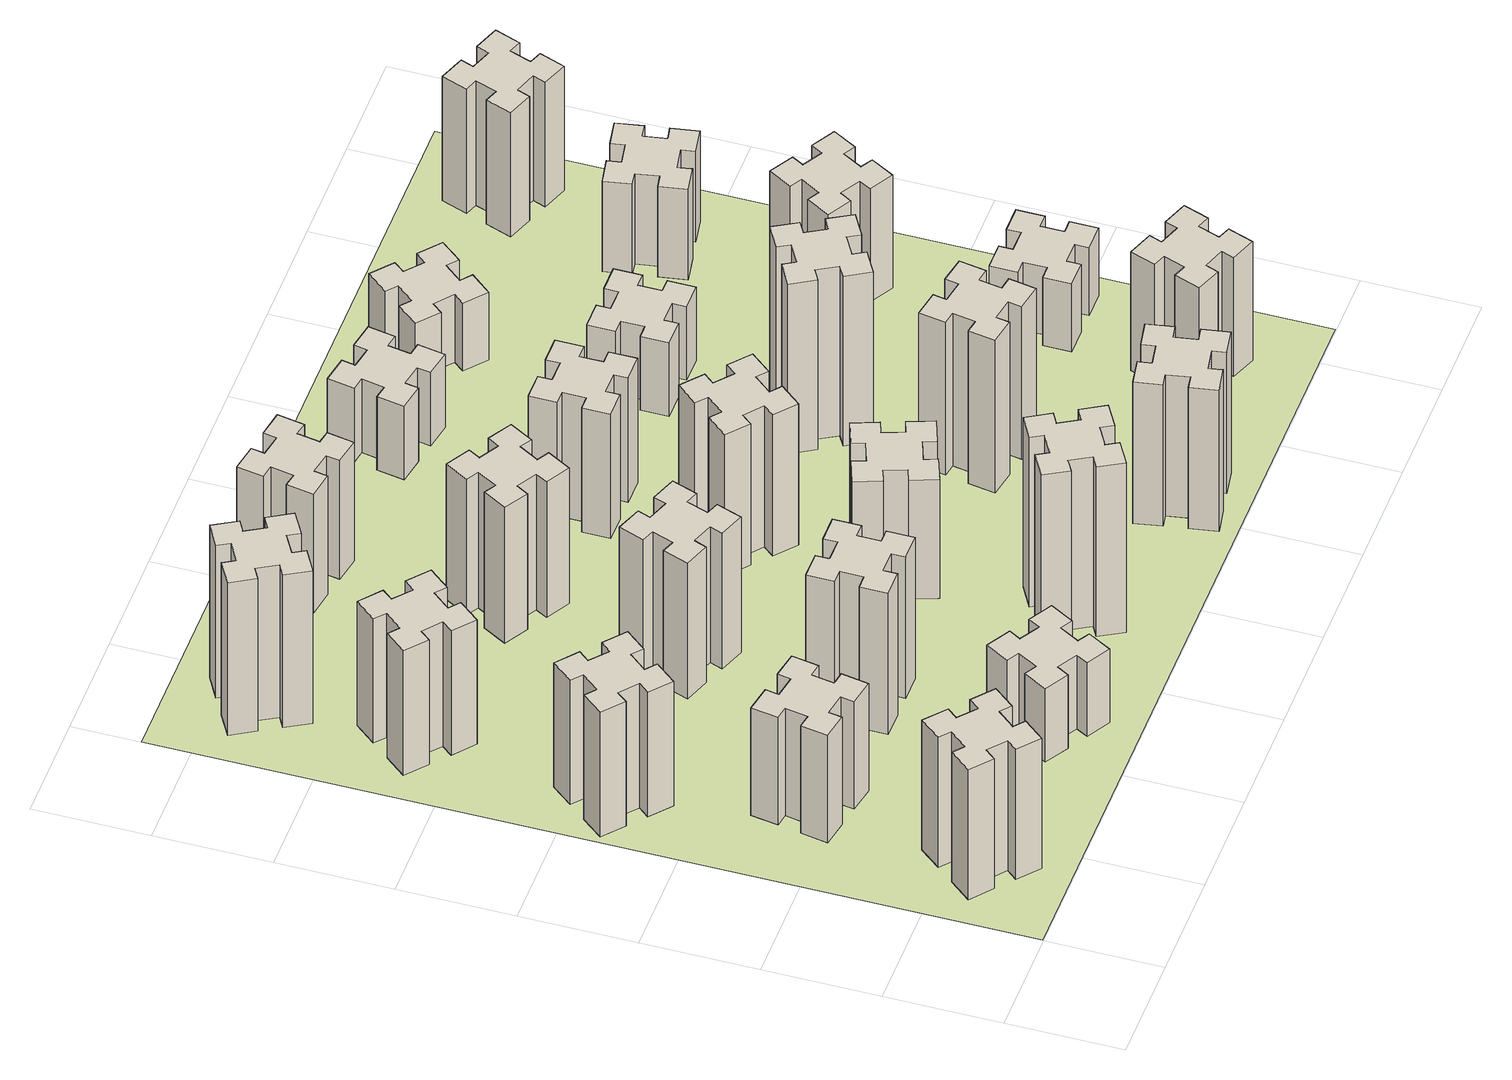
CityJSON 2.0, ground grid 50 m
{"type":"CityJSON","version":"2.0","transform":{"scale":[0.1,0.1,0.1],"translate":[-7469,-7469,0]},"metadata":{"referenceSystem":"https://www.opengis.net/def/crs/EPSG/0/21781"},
"CityObjects":{
"building1":{"type":"Building","attributes":{"class":"1000","function":"1000","usage":"1000","yearOfConstruction":2016,"roofType":"1000","measuredHeight":69,"storeysAboveGround":30,"storeysBelowGround":0},"geometry":[{"type":"Solid","lod":"1","boundaries":[[[[0,1,2,3,4,5,6,7,8,9,10,11,12,13,14,15,16,17,18,19]],[[17,16,20,21]],[[16,15,22,20]],[[15,14,23,22]],[[14,13,24,23]],[[13,12,25,24]],[[12,11,26,25]],[[11,10,27,26]],[[10,9,28,27]],[[9,8,29,28]],[[8,7,30,29]],[[7,6,31,30]],[[6,5,32,31]],[[5,4,33,32]],[[4,3,34,33]],[[3,2,35,34]],[[2,1,36,35]],[[1,0,37,36]],[[0,19,38,37]],[[19,18,39,38]],[[18,17,21,39]],[[24,25,26,27,28,29,30,31,32,33,34,35,36,37,38,39,21,20,22,23]]]]}]},
"building2":{"type":"Building","attributes":{"class":"1000","function":"1000","usage":"1000","yearOfConstruction":2016,"roofType":"1000","measuredHeight":57,"storeysAboveGround":30,"storeysBelowGround":0},"geometry":[{"type":"Solid","lod":"1","boundaries":[[[[40,41,42,43,44,45,46,47,48,49,50,51,52,53,54,55,56,57,58,59]],[[57,56,60,61]],[[56,55,62,60]],[[55,54,63,62]],[[54,53,64,63]],[[53,52,65,64]],[[52,51,66,65]],[[51,50,67,66]],[[50,49,68,67]],[[49,48,69,68]],[[48,47,70,69]],[[47,46,71,70]],[[46,45,72,71]],[[45,44,73,72]],[[44,43,74,73]],[[43,42,75,74]],[[42,41,76,75]],[[41,40,77,76]],[[40,59,78,77]],[[59,58,79,78]],[[58,57,61,79]],[[64,65,66,67,68,69,70,71,72,73,74,75,76,77,78,79,61,60,62,63]]]]}]},
"building3":{"type":"Building","attributes":{"class":"1000","function":"1000","usage":"1000","yearOfConstruction":2016,"roofType":"1000","measuredHeight":66,"storeysAboveGround":30,"storeysBelowGround":0},"geometry":[{"type":"Solid","lod":"1","boundaries":[[[[80,81,82,83,84,85,86,87,88,89,90,91,92,93,94,95,96,97,98,99]],[[97,96,100,101]],[[96,95,102,100]],[[95,94,103,102]],[[94,93,104,103]],[[93,92,105,104]],[[92,91,106,105]],[[91,90,107,106]],[[90,89,108,107]],[[89,88,109,108]],[[88,87,110,109]],[[87,86,111,110]],[[86,85,112,111]],[[85,84,113,112]],[[84,83,114,113]],[[83,82,115,114]],[[82,81,116,115]],[[81,80,117,116]],[[80,99,118,117]],[[99,98,119,118]],[[98,97,101,119]],[[104,105,106,107,108,109,110,111,112,113,114,115,116,117,118,119,101,100,102,103]]]]}]},
"building4":{"type":"Building","attributes":{"class":"1000","function":"1000","usage":"1000","yearOfConstruction":2016,"roofType":"1000","measuredHeight":66,"storeysAboveGround":30,"storeysBelowGround":0},"geometry":[{"type":"Solid","lod":"1","boundaries":[[[[120,121,122,123,124,125,126,127,128,129,130,131,132,133,134,135,136,137,138,139]],[[137,136,140,141]],[[136,135,142,140]],[[135,134,143,142]],[[134,133,144,143]],[[133,132,145,144]],[[132,131,146,145]],[[131,130,147,146]],[[130,129,148,147]],[[129,128,149,148]],[[128,127,150,149]],[[127,126,151,150]],[[126,125,152,151]],[[125,124,153,152]],[[124,123,154,153]],[[123,122,155,154]],[[122,121,156,155]],[[121,120,157,156]],[[120,139,158,157]],[[139,138,159,158]],[[138,137,141,159]],[[144,145,146,147,148,149,150,151,152,153,154,155,156,157,158,159,141,140,142,143]]]]}]},
"building5":{"type":"Building","attributes":{"class":"1000","function":"1000","usage":"1000","yearOfConstruction":2016,"roofType":"1000","measuredHeight":39,"storeysAboveGround":30,"storeysBelowGround":0},"geometry":[{"type":"Solid","lod":"1","boundaries":[[[[160,161,162,163,164,165,166,167,168,169,170,171,172,173,174,175,176,177,178,179]],[[177,176,180,181]],[[176,175,182,180]],[[175,174,183,182]],[[174,173,184,183]],[[173,172,185,184]],[[172,171,186,185]],[[171,170,187,186]],[[170,169,188,187]],[[169,168,189,188]],[[168,167,190,189]],[[167,166,191,190]],[[166,165,192,191]],[[165,164,193,192]],[[164,163,194,193]],[[163,162,195,194]],[[162,161,196,195]],[[161,160,197,196]],[[160,179,198,197]],[[179,178,199,198]],[[178,177,181,199]],[[184,185,186,187,188,189,190,191,192,193,194,195,196,197,198,199,181,180,182,183]]]]}]},
"building6":{"type":"Building","attributes":{"class":"1000","function":"1000","usage":"1000","yearOfConstruction":2016,"roofType":"1000","measuredHeight":81,"storeysAboveGround":30,"storeysBelowGround":0},"geometry":[{"type":"Solid","lod":"1","boundaries":[[[[200,201,202,203,204,205,206,207,208,209,210,211,212,213,214,215,216,217,218,219]],[[217,216,220,221]],[[216,215,222,220]],[[215,214,223,222]],[[214,213,224,223]],[[213,212,225,224]],[[212,211,226,225]],[[211,210,227,226]],[[210,209,228,227]],[[209,208,229,228]],[[208,207,230,229]],[[207,206,231,230]],[[206,205,232,231]],[[205,204,233,232]],[[204,203,234,233]],[[203,202,235,234]],[[202,201,236,235]],[[201,200,237,236]],[[200,219,238,237]],[[219,218,239,238]],[[218,217,221,239]],[[224,225,226,227,228,229,230,231,232,233,234,235,236,237,238,239,221,220,222,223]]]]}]},
"building7":{"type":"Building","attributes":{"class":"1000","function":"1000","usage":"1000","yearOfConstruction":2016,"roofType":"1000","measuredHeight":75,"storeysAboveGround":30,"storeysBelowGround":0},"geometry":[{"type":"Solid","lod":"1","boundaries":[[[[240,241,242,243,244,245,246,247,248,249,250,251,252,253,254,255,256,257,258,259]],[[257,256,260,261]],[[256,255,262,260]],[[255,254,263,262]],[[254,253,264,263]],[[253,252,265,264]],[[252,251,266,265]],[[251,250,267,266]],[[250,249,268,267]],[[249,248,269,268]],[[248,247,270,269]],[[247,246,271,270]],[[246,245,272,271]],[[245,244,273,272]],[[244,243,274,273]],[[243,242,275,274]],[[242,241,276,275]],[[241,240,277,276]],[[240,259,278,277]],[[259,258,279,278]],[[258,257,261,279]],[[264,265,266,267,268,269,270,271,272,273,274,275,276,277,278,279,261,260,262,263]]]]}]},
"building8":{"type":"Building","attributes":{"class":"1000","function":"1000","usage":"1000","yearOfConstruction":2016,"roofType":"1000","measuredHeight":72,"storeysAboveGround":30,"storeysBelowGround":0},"geometry":[{"type":"Solid","lod":"1","boundaries":[[[[280,281,282,283,284,285,286,287,288,289,290,291,292,293,294,295,296,297,298,299]],[[297,296,300,301]],[[296,295,302,300]],[[295,294,303,302]],[[294,293,304,303]],[[293,292,305,304]],[[292,291,306,305]],[[291,290,307,306]],[[290,289,308,307]],[[289,288,309,308]],[[288,287,310,309]],[[287,286,311,310]],[[286,285,312,311]],[[285,284,313,312]],[[284,283,314,313]],[[283,282,315,314]],[[282,281,316,315]],[[281,280,317,316]],[[280,299,318,317]],[[299,298,319,318]],[[298,297,301,319]],[[304,305,306,307,308,309,310,311,312,313,314,315,316,317,318,319,301,300,302,303]]]]}]},
"building9":{"type":"Building","attributes":{"class":"1000","function":"1000","usage":"1000","yearOfConstruction":2016,"roofType":"1000","measuredHeight":72,"storeysAboveGround":30,"storeysBelowGround":0},"geometry":[{"type":"Solid","lod":"1","boundaries":[[[[320,321,322,323,324,325,326,327,328,329,330,331,332,333,334,335,336,337,338,339]],[[337,336,340,341]],[[336,335,342,340]],[[335,334,343,342]],[[334,333,344,343]],[[333,332,345,344]],[[332,331,346,345]],[[331,330,347,346]],[[330,329,348,347]],[[329,328,349,348]],[[328,327,350,349]],[[327,326,351,350]],[[326,325,352,351]],[[325,324,353,352]],[[324,323,354,353]],[[323,322,355,354]],[[322,321,356,355]],[[321,320,357,356]],[[320,339,358,357]],[[339,338,359,358]],[[338,337,341,359]],[[344,345,346,347,348,349,350,351,352,353,354,355,356,357,358,359,341,340,342,343]]]]}]},
"building10":{"type":"Building","attributes":{"class":"1000","function":"1000","usage":"1000","yearOfConstruction":2016,"roofType":"1000","measuredHeight":90,"storeysAboveGround":30,"storeysBelowGround":0},"geometry":[{"type":"Solid","lod":"1","boundaries":[[[[360,361,362,363,364,365,366,367,368,369,370,371,372,373,374,375,376,377,378,379]],[[377,376,380,381]],[[376,375,382,380]],[[375,374,383,382]],[[374,373,384,383]],[[373,372,385,384]],[[372,371,386,385]],[[371,370,387,386]],[[370,369,388,387]],[[369,368,389,388]],[[368,367,390,389]],[[367,366,391,390]],[[366,365,392,391]],[[365,364,393,392]],[[364,363,394,393]],[[363,362,395,394]],[[362,361,396,395]],[[361,360,397,396]],[[360,379,398,397]],[[379,378,399,398]],[[378,377,381,399]],[[384,385,386,387,388,389,390,391,392,393,394,395,396,397,398,399,381,380,382,383]]]]}]},
"building11":{"type":"Building","attributes":{"class":"1000","function":"1000","usage":"1000","yearOfConstruction":2016,"roofType":"1000","measuredHeight":63,"storeysAboveGround":30,"storeysBelowGround":0},"geometry":[{"type":"Solid","lod":"1","boundaries":[[[[400,401,402,403,404,405,406,407,408,409,410,411,412,413,414,415,416,417,418,419]],[[417,416,420,421]],[[416,415,422,420]],[[415,414,423,422]],[[414,413,424,423]],[[413,412,425,424]],[[412,411,426,425]],[[411,410,427,426]],[[410,409,428,427]],[[409,408,429,428]],[[408,407,430,429]],[[407,406,431,430]],[[406,405,432,431]],[[405,404,433,432]],[[404,403,434,433]],[[403,402,435,434]],[[402,401,436,435]],[[401,400,437,436]],[[400,419,438,437]],[[419,418,439,438]],[[418,417,421,439]],[[424,425,426,427,428,429,430,431,432,433,434,435,436,437,438,439,421,420,422,423]]]]}]},
"building12":{"type":"Building","attributes":{"class":"1000","function":"1000","usage":"1000","yearOfConstruction":2016,"roofType":"1000","measuredHeight":63,"storeysAboveGround":30,"storeysBelowGround":0},"geometry":[{"type":"Solid","lod":"1","boundaries":[[[[440,441,442,443,444,445,446,447,448,449,450,451,452,453,454,455,456,457,458,459]],[[457,456,460,461]],[[456,455,462,460]],[[455,454,463,462]],[[454,453,464,463]],[[453,452,465,464]],[[452,451,466,465]],[[451,450,467,466]],[[450,449,468,467]],[[449,448,469,468]],[[448,447,470,469]],[[447,446,471,470]],[[446,445,472,471]],[[445,444,473,472]],[[444,443,474,473]],[[443,442,475,474]],[[442,441,476,475]],[[441,440,477,476]],[[440,459,478,477]],[[459,458,479,478]],[[458,457,461,479]],[[464,465,466,467,468,469,470,471,472,473,474,475,476,477,478,479,461,460,462,463]]]]}]},
"building13":{"type":"Building","attributes":{"class":"1000","function":"1000","usage":"1000","yearOfConstruction":2016,"roofType":"1000","measuredHeight":75,"storeysAboveGround":30,"storeysBelowGround":0},"geometry":[{"type":"Solid","lod":"1","boundaries":[[[[480,481,482,483,484,485,486,487,488,489,490,491,492,493,494,495,496,497,498,499]],[[497,496,500,501]],[[496,495,502,500]],[[495,494,503,502]],[[494,493,504,503]],[[493,492,505,504]],[[492,491,506,505]],[[491,490,507,506]],[[490,489,508,507]],[[489,488,509,508]],[[488,487,510,509]],[[487,486,511,510]],[[486,485,512,511]],[[485,484,513,512]],[[484,483,514,513]],[[483,482,515,514]],[[482,481,516,515]],[[481,480,517,516]],[[480,499,518,517]],[[499,498,519,518]],[[498,497,501,519]],[[504,505,506,507,508,509,510,511,512,513,514,515,516,517,518,519,501,500,502,503]]]]}]},
"building14":{"type":"Building","attributes":{"class":"1000","function":"1000","usage":"1000","yearOfConstruction":2016,"roofType":"1000","measuredHeight":66,"storeysAboveGround":30,"storeysBelowGround":0},"geometry":[{"type":"Solid","lod":"1","boundaries":[[[[520,521,522,523,524,525,526,527,528,529,530,531,532,533,534,535,536,537,538,539]],[[537,536,540,541]],[[536,535,542,540]],[[535,534,543,542]],[[534,533,544,543]],[[533,532,545,544]],[[532,531,546,545]],[[531,530,547,546]],[[530,529,548,547]],[[529,528,549,548]],[[528,527,550,549]],[[527,526,551,550]],[[526,525,552,551]],[[525,524,553,552]],[[524,523,554,553]],[[523,522,555,554]],[[522,521,556,555]],[[521,520,557,556]],[[520,539,558,557]],[[539,538,559,558]],[[538,537,541,559]],[[544,545,546,547,548,549,550,551,552,553,554,555,556,557,558,559,541,540,542,543]]]]}]},
"building15":{"type":"Building","attributes":{"class":"1000","function":"1000","usage":"1000","yearOfConstruction":2016,"roofType":"1000","measuredHeight":75,"storeysAboveGround":30,"storeysBelowGround":0},"geometry":[{"type":"Solid","lod":"1","boundaries":[[[[560,561,562,563,564,565,566,567,568,569,570,571,572,573,574,575,576,577,578,579]],[[577,576,580,581]],[[576,575,582,580]],[[575,574,583,582]],[[574,573,584,583]],[[573,572,585,584]],[[572,571,586,585]],[[571,570,587,586]],[[570,569,588,587]],[[569,568,589,588]],[[568,567,590,589]],[[567,566,591,590]],[[566,565,592,591]],[[565,564,593,592]],[[564,563,594,593]],[[563,562,595,594]],[[562,561,596,595]],[[561,560,597,596]],[[560,579,598,597]],[[579,578,599,598]],[[578,577,581,599]],[[584,585,586,587,588,589,590,591,592,593,594,595,596,597,598,599,581,580,582,583]]]]}]},
"building16":{"type":"Building","attributes":{"class":"1000","function":"1000","usage":"1000","yearOfConstruction":2016,"roofType":"1000","measuredHeight":81,"storeysAboveGround":30,"storeysBelowGround":0},"geometry":[{"type":"Solid","lod":"1","boundaries":[[[[600,601,602,603,604,605,606,607,608,609,610,611,612,613,614,615,616,617,618,619]],[[617,616,620,621]],[[616,615,622,620]],[[615,614,623,622]],[[614,613,624,623]],[[613,612,625,624]],[[612,611,626,625]],[[611,610,627,626]],[[610,609,628,627]],[[609,608,629,628]],[[608,607,630,629]],[[607,606,631,630]],[[606,605,632,631]],[[605,604,633,632]],[[604,603,634,633]],[[603,602,635,634]],[[602,601,636,635]],[[601,600,637,636]],[[600,619,638,637]],[[619,618,639,638]],[[618,617,621,639]],[[624,625,626,627,628,629,630,631,632,633,634,635,636,637,638,639,621,620,622,623]]]]}]},
"building17":{"type":"Building","attributes":{"class":"1000","function":"1000","usage":"1000","yearOfConstruction":2016,"roofType":"1000","measuredHeight":39,"storeysAboveGround":30,"storeysBelowGround":0},"geometry":[{"type":"Solid","lod":"1","boundaries":[[[[640,641,642,643,644,645,646,647,648,649,650,651,652,653,654,655,656,657,658,659]],[[657,656,660,661]],[[656,655,662,660]],[[655,654,663,662]],[[654,653,664,663]],[[653,652,665,664]],[[652,651,666,665]],[[651,650,667,666]],[[650,649,668,667]],[[649,648,669,668]],[[648,647,670,669]],[[647,646,671,670]],[[646,645,672,671]],[[645,644,673,672]],[[644,643,674,673]],[[643,642,675,674]],[[642,641,676,675]],[[641,640,677,676]],[[640,659,678,677]],[[659,658,679,678]],[[658,657,661,679]],[[664,665,666,667,668,669,670,671,672,673,674,675,676,677,678,679,661,660,662,663]]]]}]},
"building18":{"type":"Building","attributes":{"class":"1000","function":"1000","usage":"1000","yearOfConstruction":2016,"roofType":"1000","measuredHeight":90,"storeysAboveGround":30,"storeysBelowGround":0},"geometry":[{"type":"Solid","lod":"1","boundaries":[[[[680,681,682,683,684,685,686,687,688,689,690,691,692,693,694,695,696,697,698,699]],[[697,696,700,701]],[[696,695,702,700]],[[695,694,703,702]],[[694,693,704,703]],[[693,692,705,704]],[[692,691,706,705]],[[691,690,707,706]],[[690,689,708,707]],[[689,688,709,708]],[[688,687,710,709]],[[687,686,711,710]],[[686,685,712,711]],[[685,684,713,712]],[[684,683,714,713]],[[683,682,715,714]],[[682,681,716,715]],[[681,680,717,716]],[[680,699,718,717]],[[699,698,719,718]],[[698,697,701,719]],[[704,705,706,707,708,709,710,711,712,713,714,715,716,717,718,719,701,700,702,703]]]]}]},
"building19":{"type":"Building","attributes":{"class":"1000","function":"1000","usage":"1000","yearOfConstruction":2016,"roofType":"1000","measuredHeight":39,"storeysAboveGround":30,"storeysBelowGround":0},"geometry":[{"type":"Solid","lod":"1","boundaries":[[[[720,721,722,723,724,725,726,727,728,729,730,731,732,733,734,735,736,737,738,739]],[[737,736,740,741]],[[736,735,742,740]],[[735,734,743,742]],[[734,733,744,743]],[[733,732,745,744]],[[732,731,746,745]],[[731,730,747,746]],[[730,729,748,747]],[[729,728,749,748]],[[728,727,750,749]],[[727,726,751,750]],[[726,725,752,751]],[[725,724,753,752]],[[724,723,754,753]],[[723,722,755,754]],[[722,721,756,755]],[[721,720,757,756]],[[720,739,758,757]],[[739,738,759,758]],[[738,737,741,759]],[[744,745,746,747,748,749,750,751,752,753,754,755,756,757,758,759,741,740,742,743]]]]}]},
"building20":{"type":"Building","attributes":{"class":"1000","function":"1000","usage":"1000","yearOfConstruction":2016,"roofType":"1000","measuredHeight":63,"storeysAboveGround":30,"storeysBelowGround":0},"geometry":[{"type":"Solid","lod":"1","boundaries":[[[[760,761,762,763,764,765,766,767,768,769,770,771,772,773,774,775,776,777,778,779]],[[777,776,780,781]],[[776,775,782,780]],[[775,774,783,782]],[[774,773,784,783]],[[773,772,785,784]],[[772,771,786,785]],[[771,770,787,786]],[[770,769,788,787]],[[769,768,789,788]],[[768,767,790,789]],[[767,766,791,790]],[[766,765,792,791]],[[765,764,793,792]],[[764,763,794,793]],[[763,762,795,794]],[[762,761,796,795]],[[761,760,797,796]],[[760,779,798,797]],[[779,778,799,798]],[[778,777,781,799]],[[784,785,786,787,788,789,790,791,792,793,794,795,796,797,798,799,781,780,782,783]]]]}]},
"building21":{"type":"Building","attributes":{"class":"1000","function":"1000","usage":"1000","yearOfConstruction":2016,"roofType":"1000","measuredHeight":36,"storeysAboveGround":30,"storeysBelowGround":0},"geometry":[{"type":"Solid","lod":"1","boundaries":[[[[800,801,802,803,804,805,806,807,808,809,810,811,812,813,814,815,816,817,818,819]],[[817,816,820,821]],[[816,815,822,820]],[[815,814,823,822]],[[814,813,824,823]],[[813,812,825,824]],[[812,811,826,825]],[[811,810,827,826]],[[810,809,828,827]],[[809,808,829,828]],[[808,807,830,829]],[[807,806,831,830]],[[806,805,832,831]],[[805,804,833,832]],[[804,803,834,833]],[[803,802,835,834]],[[802,801,836,835]],[[801,800,837,836]],[[800,819,838,837]],[[819,818,839,838]],[[818,817,821,839]],[[824,825,826,827,828,829,830,831,832,833,834,835,836,837,838,839,821,820,822,823]]]]}]},
"building22":{"type":"Building","attributes":{"class":"1000","function":"1000","usage":"1000","yearOfConstruction":2016,"roofType":"1000","measuredHeight":36,"storeysAboveGround":30,"storeysBelowGround":0},"geometry":[{"type":"Solid","lod":"1","boundaries":[[[[840,841,842,843,844,845,846,847,848,849,850,851,852,853,854,855,856,857,858,859]],[[857,856,860,861]],[[856,855,862,860]],[[855,854,863,862]],[[854,853,864,863]],[[853,852,865,864]],[[852,851,866,865]],[[851,850,867,866]],[[850,849,868,867]],[[849,848,869,868]],[[848,847,870,869]],[[847,846,871,870]],[[846,845,872,871]],[[845,844,873,872]],[[844,843,874,873]],[[843,842,875,874]],[[842,841,876,875]],[[841,840,877,876]],[[840,859,878,877]],[[859,858,879,878]],[[858,857,861,879]],[[864,865,866,867,868,869,870,871,872,873,874,875,876,877,878,879,861,860,862,863]]]]}]},
"building23":{"type":"Building","attributes":{"class":"1000","function":"1000","usage":"1000","yearOfConstruction":2016,"roofType":"1000","measuredHeight":60,"storeysAboveGround":30,"storeysBelowGround":0},"geometry":[{"type":"Solid","lod":"1","boundaries":[[[[880,881,882,883,884,885,886,887,888,889,890,891,892,893,894,895,896,897,898,899]],[[897,896,900,901]],[[896,895,902,900]],[[895,894,903,902]],[[894,893,904,903]],[[893,892,905,904]],[[892,891,906,905]],[[891,890,907,906]],[[890,889,908,907]],[[889,888,909,908]],[[888,887,910,909]],[[887,886,911,910]],[[886,885,912,911]],[[885,884,913,912]],[[884,883,914,913]],[[883,882,915,914]],[[882,881,916,915]],[[881,880,917,916]],[[880,899,918,917]],[[899,898,919,918]],[[898,897,901,919]],[[904,905,906,907,908,909,910,911,912,913,914,915,916,917,918,919,901,900,902,903]]]]}]},
"building24":{"type":"Building","attributes":{"class":"1000","function":"1000","usage":"1000","yearOfConstruction":2016,"roofType":"1000","measuredHeight":48,"storeysAboveGround":30,"storeysBelowGround":0},"geometry":[{"type":"Solid","lod":"1","boundaries":[[[[920,921,922,923,924,925,926,927,928,929,930,931,932,933,934,935,936,937,938,939]],[[937,936,940,941]],[[936,935,942,940]],[[935,934,943,942]],[[934,933,944,943]],[[933,932,945,944]],[[932,931,946,945]],[[931,930,947,946]],[[930,929,948,947]],[[929,928,949,948]],[[928,927,950,949]],[[927,926,951,950]],[[926,925,952,951]],[[925,924,953,952]],[[924,923,954,953]],[[923,922,955,954]],[[922,921,956,955]],[[921,920,957,956]],[[920,939,958,957]],[[939,938,959,958]],[[938,937,941,959]],[[944,945,946,947,948,949,950,951,952,953,954,955,956,957,958,959,941,940,942,943]]]]}]},
"building25":{"type":"Building","attributes":{"class":"1000","function":"1000","usage":"1000","yearOfConstruction":2016,"roofType":"1000","measuredHeight":66,"storeysAboveGround":30,"storeysBelowGround":0},"geometry":[{"type":"Solid","lod":"1","boundaries":[[[[960,961,962,963,964,965,966,967,968,969,970,971,972,973,974,975,976,977,978,979]],[[977,976,980,981]],[[976,975,982,980]],[[975,974,983,982]],[[974,973,984,983]],[[973,972,985,984]],[[972,971,986,985]],[[971,970,987,986]],[[970,969,988,987]],[[969,968,989,988]],[[968,967,990,989]],[[967,966,991,990]],[[966,965,992,991]],[[965,964,993,992]],[[964,963,994,993]],[[963,962,995,994]],[[962,961,996,995]],[[961,960,997,996]],[[960,979,998,997]],[[979,978,999,998]],[[978,977,981,999]],[[984,985,986,987,988,989,990,991,992,993,994,995,996,997,998,999,981,980,982,983]]]]}]},
"landuse1":{"type":"LandUse","attributes":{"name":"plot1","function":"1010"},"geometry":[{"type":"MultiSurface","lod":"1","boundaries":[[[1000,1001,1002,1003]]]}]}
},
"vertices":[
[484,427,0],[408,492,0],[446,538,0],[354,615,0],[277,523,0],[323,484,0],[259,408,0],[213,446,0],[136,354,0],[228,277,0],[266,323,0],[343,259,0],[304,213,0],[396,136,0],[473,228,0],[427,266,0],[492,343,0],[538,304,0],[615,396,0],[523,473,0],[492,343,690],[538,304,690],[427,266,690],[473,228,690],[396,136,690],[304,213,690],[343,259,690],[266,323,690],[228,277,690],[136,354,690],[213,446,690],[259,408,690],[323,484,690],[277,523,690],[354,615,690],[446,538,690],[408,492,690],[484,427,690],[523,473,690],[615,396,690],
[407,1016,0],[505,998,0],[495,939,0],[613,918,0],[634,1037,0],[575,1047,0],[592,1145,0],[651,1135,0],[672,1253,0],[554,1274,0],[544,1215,0],[445,1232,0],[456,1291,0],[337,1312,0],[317,1194,0],[376,1184,0],[358,1085,0],[299,1096,0],[278,977,0],[397,957,0],[358,1085,570],[299,1096,570],[376,1184,570],[317,1194,570],[337,1312,570],[456,1291,570],[445,1232,570],[544,1215,570],[554,1274,570],[672,1253,570],[651,1135,570],[592,1145,570],[575,1047,570],[634,1037,570],[613,918,570],[495,939,570],[505,998,570],[407,1016,570],[397,957,570],[278,977,570],
[223,1964,0],[159,1888,0],[113,1926,0],[36,1834,0],[128,1757,0],[166,1803,0],[243,1739,0],[204,1693,0],[296,1616,0],[373,1708,0],[327,1746,0],[392,1823,0],[438,1784,0],[515,1876,0],[423,1953,0],[384,1907,0],[308,1972,0],[346,2018,0],[254,2095,0],[177,2003,0],[308,1972,660],[346,2018,660],[384,1907,660],[423,1953,660],[515,1876,660],[438,1784,660],[392,1823,660],[327,1746,660],[373,1708,660],[296,1616,660],[204,1693,660],[243,1739,660],[166,1803,660],[128,1757,660],[36,1834,660],[113,1926,660],[159,1888,660],[223,1964,660],[177,2003,660],[254,2095,660],
[427,2586,0],[492,2663,0],[538,2624,0],[615,2716,0],[523,2793,0],[484,2747,0],[408,2812,0],[446,2858,0],[354,2935,0],[277,2843,0],[323,2804,0],[259,2728,0],[213,2766,0],[136,2674,0],[228,2597,0],[266,2643,0],[343,2579,0],[304,2533,0],[396,2456,0],[473,2548,0],[343,2579,660],[304,2533,660],[266,2643,660],[228,2597,660],[136,2674,660],[213,2766,660],[259,2728,660],[323,2804,660],[277,2843,660],[354,2935,660],[446,2858,660],[408,2812,660],[484,2747,660],[523,2793,660],[615,2716,660],[538,2624,660],[492,2663,660],[427,2586,660],[473,2548,660],[396,2456,660],
[1145,474,0],[1095,387,0],[1043,417,0],[983,313,0],[1087,253,0],[1117,305,0],[1204,255,0],[1174,203,0],[1278,143,0],[1338,247,0],[1286,277,0],[1336,364,0],[1388,334,0],[1448,438,0],[1344,498,0],[1314,446,0],[1227,496,0],[1257,548,0],[1153,608,0],[1093,504,0],[1227,496,390],[1257,548,390],[1314,446,390],[1344,498,390],[1448,438,390],[1388,334,390],[1336,364,390],[1286,277,390],[1338,247,390],[1278,143,390],[1174,203,390],[1204,255,390],[1117,305,390],[1087,253,390],[983,313,390],[1043,417,390],[1095,387,390],[1145,474,390],[1093,504,390],[1153,608,390],
[364,3456,0],[277,3406,0],[247,3458,0],[143,3398,0],[203,3294,0],[255,3324,0],[305,3237,0],[253,3207,0],[313,3103,0],[417,3163,0],[387,3215,0],[474,3265,0],[504,3213,0],[608,3273,0],[548,3377,0],[496,3347,0],[446,3434,0],[498,3464,0],[438,3568,0],[334,3508,0],[446,3434,810],[498,3464,810],[496,3347,810],[548,3377,810],[608,3273,810],[504,3213,810],[474,3265,810],[387,3215,810],[417,3163,810],[313,3103,810],[253,3207,810],[305,3237,810],[255,3324,810],[203,3294,810],[143,3398,810],[247,3458,810],[277,3406,810],[364,3456,810],[334,3508,810],[438,3568,810],
[1225,1065,0],[1225,1165,0],[1285,1165,0],[1285,1285,0],[1165,1285,0],[1165,1225,0],[1065,1225,0],[1065,1285,0],[945,1285,0],[945,1165,0],[1005,1165,0],[1005,1065,0],[945,1065,0],[945,945,0],[1065,945,0],[1065,1005,0],[1165,1005,0],[1165,945,0],[1285,945,0],[1285,1065,0],[1165,1005,750],[1165,945,750],[1065,1005,750],[1065,945,750],[945,945,750],[945,1065,750],[1005,1065,750],[1005,1165,750],[945,1165,750],[945,1285,750],[1065,1285,750],[1065,1225,750],[1165,1225,750],[1165,1285,750],[1285,1285,750],[1285,1165,750],[1225,1165,750],[1225,1065,750],[1285,1065,750],[1285,945,750],
[1202,1771,0],[1236,1865,0],[1292,1844,0],[1333,1957,0],[1220,1998,0],[1200,1942,0],[1106,1976,0],[1127,2032,0],[1014,2073,0],[973,1960,0],[1029,1940,0],[995,1846,0],[939,1867,0],[897,1754,0],[1010,1713,0],[1031,1769,0],[1125,1735,0],[1104,1679,0],[1217,1637,0],[1258,1750,0],[1125,1735,720],[1104,1679,720],[1031,1769,720],[1010,1713,720],[897,1754,720],[939,1867,720],[995,1846,720],[1029,1940,720],[973,1960,720],[1014,2073,720],[1127,2032,720],[1106,1976,720],[1200,1942,720],[1220,1998,720],[1333,1957,720],[1292,1844,720],[1236,1865,720],[1202,1771,720],[1258,1750,720],[1217,1637,720],
[1286,2497,0],[1336,2584,0],[1388,2554,0],[1448,2658,0],[1344,2718,0],[1314,2666,0],[1227,2716,0],[1257,2768,0],[1153,2828,0],[1093,2724,0],[1145,2694,0],[1095,2607,0],[1043,2637,0],[983,2533,0],[1087,2473,0],[1117,2525,0],[1204,2475,0],[1174,2423,0],[1278,2363,0],[1338,2467,0],[1204,2475,720],[1174,2423,720],[1117,2525,720],[1087,2473,720],[983,2533,720],[1043,2637,720],[1095,2607,720],[1145,2694,720],[1093,2724,720],[1153,2828,720],[1257,2768,720],[1227,2716,720],[1314,2666,720],[1344,2718,720],[1448,2658,720],[1388,2554,720],[1336,2584,720],[1286,2497,720],[1338,2467,720],[1278,2363,720],
[1844,596,0],[1757,546,0],[1727,598,0],[1623,538,0],[1683,434,0],[1735,464,0],[1785,377,0],[1733,347,0],[1793,243,0],[1897,303,0],[1867,355,0],[1954,405,0],[1984,353,0],[2088,413,0],[2028,517,0],[1976,487,0],[1926,574,0],[1978,604,0],[1918,708,0],[1814,648,0],[1926,574,900],[1978,604,900],[1976,487,900],[2028,517,900],[2088,413,900],[1984,353,900],[1954,405,900],[1867,355,900],[1897,303,900],[1793,243,900],[1733,347,900],[1785,377,900],[1735,464,900],[1683,434,900],[1623,538,900],[1727,598,900],[1757,546,900],[1844,596,900],[1814,648,900],[1918,708,900],
[1016,3504,0],[998,3405,0],[939,3416,0],[918,3297,0],[1037,3277,0],[1047,3336,0],[1145,3318,0],[1135,3259,0],[1253,3238,0],[1274,3357,0],[1215,3367,0],[1232,3465,0],[1291,3455,0],[1312,3573,0],[1194,3594,0],[1184,3535,0],[1085,3552,0],[1096,3611,0],[977,3632,0],[957,3514,0],[1085,3552,630],[1096,3611,630],[1184,3535,630],[1194,3594,630],[1312,3573,630],[1291,3455,630],[1232,3465,630],[1215,3367,630],[1274,3357,630],[1253,3238,630],[1135,3259,630],[1145,3318,630],[1047,3336,630],[1037,3277,630],[918,3297,630],[939,3416,630],[998,3405,630],[1016,3504,630],[957,3514,630],[977,3632,630],
[1846,1095,0],[1940,1129,0],[1960,1073,0],[2073,1114,0],[2032,1227,0],[1976,1206,0],[1942,1300,0],[1998,1320,0],[1957,1433,0],[1844,1392,0],[1865,1336,0],[1771,1302,0],[1750,1358,0],[1637,1317,0],[1679,1204,0],[1735,1225,0],[1769,1131,0],[1713,1110,0],[1754,997,0],[1867,1039,0],[1769,1131,630],[1713,1110,630],[1735,1225,630],[1679,1204,630],[1637,1317,630],[1750,1358,630],[1771,1302,630],[1865,1336,630],[1844,1392,630],[1957,1433,630],[1998,1320,630],[1942,1300,630],[1976,1206,630],[2032,1227,630],[2073,1114,630],[1960,1073,630],[1940,1129,630],[1846,1095,630],[1867,1039,630],[1754,997,630],
[1964,1907,0],[1888,1972,0],[1926,2018,0],[1834,2095,0],[1757,2003,0],[1803,1964,0],[1739,1888,0],[1693,1926,0],[1616,1834,0],[1708,1757,0],[1746,1803,0],[1823,1739,0],[1784,1693,0],[1876,1616,0],[1953,1708,0],[1907,1746,0],[1972,1823,0],[2018,1784,0],[2095,1876,0],[2003,1953,0],[1972,1823,750],[2018,1784,750],[1907,1746,750],[1953,1708,750],[1876,1616,750],[1784,1693,750],[1823,1739,750],[1746,1803,750],[1708,1757,750],[1616,1834,750],[1693,1926,750],[1739,1888,750],[1803,1964,750],[1757,2003,750],[1834,2095,750],[1926,2018,750],[1888,1972,750],[1964,1907,750],[2003,1953,750],[2095,1876,750],
[1965,2445,0],[1965,2545,0],[2025,2545,0],[2025,2665,0],[1905,2665,0],[1905,2605,0],[1805,2605,0],[1805,2665,0],[1685,2665,0],[1685,2545,0],[1745,2545,0],[1745,2445,0],[1685,2445,0],[1685,2325,0],[1805,2325,0],[1805,2385,0],[1905,2385,0],[1905,2325,0],[2025,2325,0],[2025,2445,0],[1905,2385,660],[1905,2325,660],[1805,2385,660],[1805,2325,660],[1685,2325,660],[1685,2445,660],[1745,2445,660],[1745,2545,660],[1685,2545,660],[1685,2665,660],[1805,2665,660],[1805,2605,660],[1905,2605,660],[1905,2665,660],[2025,2665,660],[2025,2545,660],[1965,2545,660],[1965,2445,660],[2025,2445,660],[2025,2325,660],
[2712,245,0],[2695,344,0],[2754,354,0],[2733,472,0],[2615,451,0],[2625,392,0],[2527,375,0],[2517,434,0],[2398,413,0],[2419,295,0],[2478,305,0],[2496,207,0],[2437,197,0],[2457,78,0],[2576,99,0],[2565,158,0],[2664,176,0],[2674,117,0],[2792,137,0],[2771,256,0],[2664,176,750],[2674,117,750],[2565,158,750],[2576,99,750],[2457,78,750],[2437,197,750],[2496,207,750],[2478,305,750],[2419,295,750],[2398,413,750],[2517,434,750],[2527,375,750],[2625,392,750],[2615,451,750],[2733,472,750],[2754,354,750],[2695,344,750],[2712,245,750],[2771,256,750],[2792,137,750],
[2664,1215,0],[2565,1232,0],[2576,1291,0],[2457,1312,0],[2437,1194,0],[2496,1184,0],[2478,1085,0],[2419,1096,0],[2398,977,0],[2517,957,0],[2527,1016,0],[2625,998,0],[2615,939,0],[2733,918,0],[2754,1037,0],[2695,1047,0],[2712,1145,0],[2771,1135,0],[2792,1253,0],[2674,1274,0],[2712,1145,810],[2771,1135,810],[2695,1047,810],[2754,1037,810],[2733,918,810],[2615,939,810],[2625,998,810],[2527,1016,810],[2517,957,810],[2398,977,810],[2419,1096,810],[2478,1085,810],[2496,1184,810],[2437,1194,810],[2457,1312,810],[2576,1291,810],[2565,1232,810],[2664,1215,810],[2674,1274,810],[2792,1253,810],
[1887,3236,0],[1985,3218,0],[1975,3159,0],[2093,3138,0],[2114,3257,0],[2055,3267,0],[2072,3365,0],[2131,3355,0],[2152,3473,0],[2034,3494,0],[2024,3435,0],[1925,3452,0],[1936,3511,0],[1817,3532,0],[1797,3414,0],[1856,3404,0],[1838,3305,0],[1779,3316,0],[1758,3197,0],[1877,3177,0],[1838,3305,390],[1779,3316,390],[1856,3404,390],[1797,3414,390],[1817,3532,390],[1936,3511,390],[1925,3452,390],[2024,3435,390],[2034,3494,390],[2152,3473,390],[2131,3355,390],[2072,3365,390],[2055,3267,390],[2114,3257,390],[2093,3138,390],[1975,3159,390],[1985,3218,390],[1887,3236,390],[1877,3177,390],[1758,3197,390],
[2475,1744,0],[2525,1657,0],[2473,1627,0],[2533,1523,0],[2637,1583,0],[2607,1635,0],[2694,1685,0],[2724,1633,0],[2828,1693,0],[2768,1797,0],[2716,1767,0],[2666,1854,0],[2718,1884,0],[2658,1988,0],[2554,1928,0],[2584,1876,0],[2497,1826,0],[2467,1878,0],[2363,1818,0],[2423,1714,0],[2497,1826,900],[2467,1878,900],[2584,1876,900],[2554,1928,900],[2658,1988,900],[2718,1884,900],[2666,1854,900],[2716,1767,900],[2768,1797,900],[2828,1693,900],[2724,1633,900],[2694,1685,900],[2607,1635,900],[2637,1583,900],[2533,1523,900],[2473,1627,900],[2525,1657,900],[2475,1744,900],[2423,1714,900],[2363,1818,900],
[2545,2385,0],[2645,2385,0],[2645,2325,0],[2765,2325,0],[2765,2445,0],[2705,2445,0],[2705,2545,0],[2765,2545,0],[2765,2665,0],[2645,2665,0],[2645,2605,0],[2545,2605,0],[2545,2665,0],[2425,2665,0],[2425,2545,0],[2485,2545,0],[2485,2445,0],[2425,2445,0],[2425,2325,0],[2545,2325,0],[2485,2445,390],[2425,2445,390],[2485,2545,390],[2425,2545,390],[2425,2665,390],[2545,2665,390],[2545,2605,390],[2645,2605,390],[2645,2665,390],[2765,2665,390],[2765,2545,390],[2705,2545,390],[2705,2445,390],[2765,2445,390],[2765,2325,390],[2645,2325,390],[2645,2385,390],[2545,2385,390],[2545,2325,390],[2425,2325,390],
[3420,562,0],[3326,596,0],[3347,652,0],[3234,693,0],[3193,580,0],[3249,560,0],[3215,466,0],[3159,487,0],[3117,374,0],[3230,333,0],[3251,389,0],[3345,355,0],[3324,299,0],[3437,257,0],[3478,370,0],[3422,391,0],[3456,485,0],[3512,464,0],[3553,577,0],[3440,618,0],[3456,485,630],[3512,464,630],[3422,391,630],[3478,370,630],[3437,257,630],[3324,299,630],[3345,355,630],[3251,389,630],[3230,333,630],[3117,374,630],[3159,487,630],[3215,466,630],[3249,560,630],[3193,580,630],[3234,693,630],[3347,652,630],[3326,596,630],[3420,562,630],[3440,618,630],[3553,577,630],
[2443,3444,0],[2379,3368,0],[2333,3406,0],[2256,3314,0],[2348,3237,0],[2386,3283,0],[2463,3219,0],[2424,3173,0],[2516,3096,0],[2593,3188,0],[2547,3226,0],[2612,3303,0],[2658,3264,0],[2735,3356,0],[2643,3433,0],[2604,3387,0],[2528,3452,0],[2566,3498,0],[2474,3575,0],[2397,3483,0],[2528,3452,360],[2566,3498,360],[2604,3387,360],[2643,3433,360],[2735,3356,360],[2658,3264,360],[2612,3303,360],[2547,3226,360],[2593,3188,360],[2516,3096,360],[2424,3173,360],[2463,3219,360],[2386,3283,360],[2348,3237,360],[2256,3314,360],[2333,3406,360],[2379,3368,360],[2443,3444,360],[2397,3483,360],[2474,3575,360],
[3325,1165,0],[3325,1065,0],[3265,1065,0],[3265,945,0],[3385,945,0],[3385,1005,0],[3485,1005,0],[3485,945,0],[3605,945,0],[3605,1065,0],[3545,1065,0],[3545,1165,0],[3605,1165,0],[3605,1285,0],[3485,1285,0],[3485,1225,0],[3385,1225,0],[3385,1285,0],[3265,1285,0],[3265,1165,0],[3385,1225,360],[3385,1285,360],[3485,1225,360],[3485,1285,360],[3605,1285,360],[3605,1165,360],[3545,1165,360],[3545,1065,360],[3605,1065,360],[3605,945,360],[3485,945,360],[3485,1005,360],[3385,1005,360],[3385,945,360],[3265,945,360],[3265,1065,360],[3325,1065,360],[3325,1165,360],[3265,1165,360],[3265,1285,360],
[3406,1857,0],[3456,1944,0],[3508,1914,0],[3568,2018,0],[3464,2078,0],[3434,2026,0],[3347,2076,0],[3377,2128,0],[3273,2188,0],[3213,2084,0],[3265,2054,0],[3215,1967,0],[3163,1997,0],[3103,1893,0],[3207,1833,0],[3237,1885,0],[3324,1835,0],[3294,1783,0],[3398,1723,0],[3458,1827,0],[3324,1835,600],[3294,1783,600],[3237,1885,600],[3207,1833,600],[3103,1893,600],[3163,1997,600],[3215,1967,600],[3265,2054,600],[3213,2084,600],[3273,2188,600],[3377,2128,600],[3347,2076,600],[3434,2026,600],[3464,2078,600],[3568,2018,600],[3508,1914,600],[3456,1944,600],[3406,1857,600],[3458,1827,600],[3398,1723,600],
[3218,2725,0],[3236,2627,0],[3177,2617,0],[3197,2498,0],[3316,2519,0],[3305,2578,0],[3404,2596,0],[3414,2537,0],[3532,2557,0],[3511,2676,0],[3452,2665,0],[3435,2764,0],[3494,2774,0],[3473,2892,0],[3355,2871,0],[3365,2812,0],[3267,2795,0],[3257,2854,0],[3138,2833,0],[3159,2715,0],[3267,2795,480],[3257,2854,480],[3365,2812,480],[3355,2871,480],[3473,2892,480],[3494,2774,480],[3435,2764,480],[3452,2665,480],[3511,2676,480],[3532,2557,480],[3414,2537,480],[3404,2596,480],[3305,2578,480],[3316,2519,480],[3197,2498,480],[3177,2617,480],[3236,2627,480],[3218,2725,480],[3159,2715,480],[3138,2833,480],
[3520,3422,0],[3426,3456,0],[3447,3512,0],[3334,3553,0],[3293,3440,0],[3349,3420,0],[3315,3326,0],[3259,3347,0],[3217,3234,0],[3330,3193,0],[3351,3249,0],[3445,3215,0],[3424,3159,0],[3537,3117,0],[3578,3230,0],[3522,3251,0],[3556,3345,0],[3612,3324,0],[3653,3437,0],[3540,3478,0],[3556,3345,660],[3612,3324,660],[3522,3251,660],[3578,3230,660],[3537,3117,660],[3424,3159,660],[3445,3215,660],[3351,3249,660],[3330,3193,660],[3217,3234,660],[3259,3347,660],[3315,3326,660],[3349,3420,660],[3293,3440,660],[3334,3553,660],[3447,3512,660],[3426,3456,660],[3520,3422,660],[3540,3478,660],[3653,3437,660],
[5,3705,0],[3705,3705,0],[3705,5,0],[5,5,0]
]}
